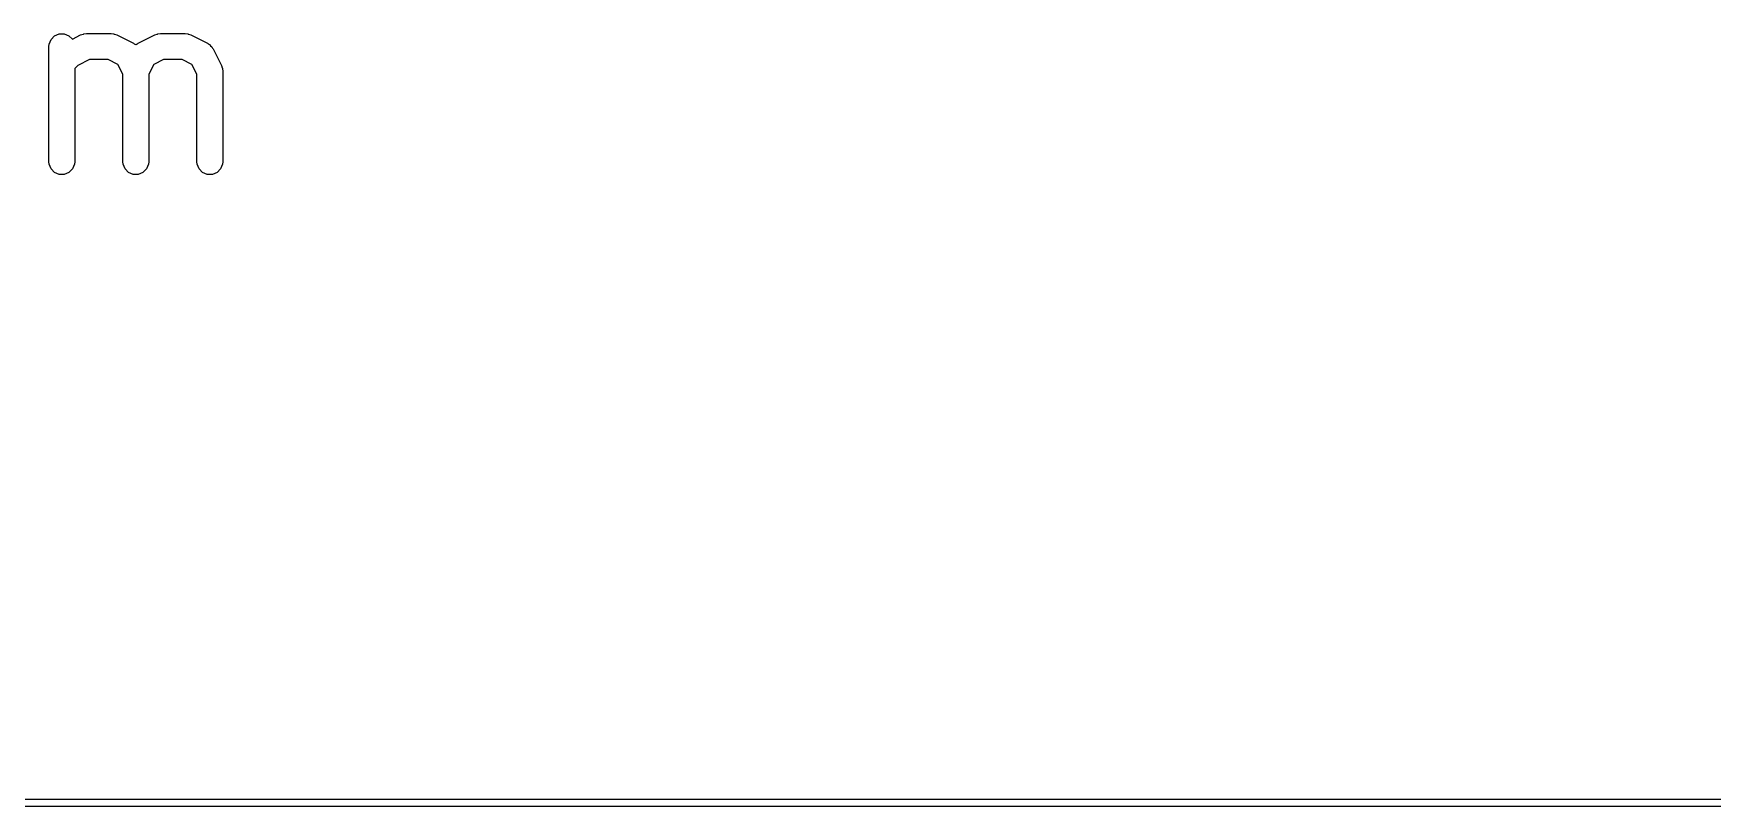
# Model space of a CAD drawing. Header units: millimetres. Extents: x 100 to 200, y -130 to -50.
# Drawn here: x 163.01 to 174.67, y -130.03 to -124.66 of the extents above; entities that cross this region are included whole.
import ezdxf

# ---------------------------------------------------------------- set-up
doc = ezdxf.new("R2010")
doc.units = ezdxf.units.MM
doc.layers.add('BLACK', color=250, linetype='CONTINUOUS')

msp = doc.modelspace()

# ---------------------------------------------------------------- linework, layer by layer
at = {"layer": 'BLACK', "linetype": 'CONTINUOUS'}
for p, q in [((163.115864, -124.728224), (163.129303, -124.695781)), ((163.129303, -124.695781), (163.154134, -124.67095)), ((163.154134, -124.67095), (163.186577, -124.657511)), ((163.186577, -124.657511), (163.221693, -124.657511)), ((163.221693, -124.657511), (163.254136, -124.67095)), ((163.254136, -124.67095), (163.277418, -124.694232)), ((163.277418, -124.694232), (163.335314, -124.665284)), ((163.335314, -124.665284), (163.351791, -124.658978)), ((163.351791, -124.658978), (163.355016, -124.658748)), ((163.355016, -124.658748), (163.358005, -124.657511)), ((163.358005, -124.657511), (163.375563, -124.655782)), ((163.375563, -124.655782), (163.546992, -124.655782)), ((163.546992, -124.655782), (163.56455, -124.657511)), ((163.56455, -124.657511), (163.567538, -124.658748)), ((163.567538, -124.658748), (163.570764, -124.658978)), ((163.570764, -124.658978), (163.587241, -124.665284)), ((163.587241, -124.665284), (163.701528, -124.722427)), ((163.735314, -124.722427), (163.8496, -124.665283)), ((163.8496, -124.665283), (163.866078, -124.658978)), ((163.866078, -124.658978), (163.869302, -124.658748)), ((163.869302, -124.658748), (163.872291, -124.657511)), ((163.872291, -124.657511), (163.889849, -124.655782)), ((163.889849, -124.655782), (164.061278, -124.655782)), ((164.061278, -124.655782), (164.078836, -124.657511)), ((164.078836, -124.657511), (164.081824, -124.658748)), ((164.081824, -124.658748), (164.08505, -124.658978)), ((164.08505, -124.658978), (164.101528, -124.665284)), ((164.101528, -124.665284), (164.215813, -124.722427)), ((163.114135, -124.745782), (163.115864, -124.728224)), ((163.114135, -125.545782), (163.114135, -124.745782)), ((163.701528, -124.722427), (163.704465, -124.724275)), ((163.704465, -124.724275), (163.705849, -124.724737)), ((163.705849, -124.724737), (163.707571, -124.726231)), ((163.707571, -124.726231), (163.716459, -124.731825)), ((163.716459, -124.731825), (163.71842, -124.734087)), ((163.71842, -124.734087), (163.720383, -124.731825)), ((163.720383, -124.731825), (163.729266, -124.726233)), ((163.729266, -124.726233), (163.730992, -124.724737)), ((163.730992, -124.724737), (163.732378, -124.724274)), ((163.732378, -124.724274), (163.735314, -124.722427)), ((164.215813, -124.722427), (164.218749, -124.724275)), ((164.218749, -124.724275), (164.220134, -124.724737)), ((164.220134, -124.724737), (164.221858, -124.726232)), ((164.221858, -124.726232), (164.230744, -124.731826)), ((164.230744, -124.731826), (164.238137, -124.740351)), ((164.238137, -124.740351), (164.246663, -124.747745)), ((164.246663, -124.747745), (164.252254, -124.756628)), ((164.252254, -124.756628), (164.253752, -124.758355)), ((164.253752, -124.758355), (164.254214, -124.759742)), ((164.254214, -124.759742), (164.256061, -124.762676)), ((164.256061, -124.762676), (164.313205, -124.876962)), ((163.31459, -124.876891), (163.294135, -124.897347)), ((163.294135, -124.897347), (163.294135, -125.545782)), ((163.396809, -124.835782), (163.31459, -124.876891)), ((163.525747, -124.835782), (163.396809, -124.835782)), ((163.594196, -124.870007), (163.525747, -124.835782)), ((163.628421, -124.938456), (163.594196, -124.870007)), ((163.842646, -124.870006), (163.808421, -124.938457)), ((163.911095, -124.835782), (163.842646, -124.870006)), ((164.040032, -124.835782), (163.911095, -124.835782)), ((164.108481, -124.870006), (164.040032, -124.835782)), ((164.142706, -124.938456), (164.108481, -124.870006)), ((164.313205, -124.876962), (164.31951, -124.89344)), ((164.31951, -124.89344), (164.319739, -124.896664)), ((164.319739, -124.896664), (164.320977, -124.899653)), ((164.320977, -124.899653), (164.322706, -124.917211)), ((164.322706, -124.917211), (164.322706, -125.545782)), ((163.628421, -125.545782), (163.628421, -124.938456)), ((163.808421, -124.938457), (163.808421, -125.545782)), ((164.142706, -125.545782), (164.142706, -124.938456)), ((163.115864, -125.56334), (163.114135, -125.545782)), ((163.129303, -125.595783), (163.115864, -125.56334)), ((163.154134, -125.620614), (163.129303, -125.595783)), ((163.186577, -125.634053), (163.154134, -125.620614)), ((163.221693, -125.634053), (163.186577, -125.634053)), ((163.254136, -125.620614), (163.221693, -125.634053)), ((163.278967, -125.595783), (163.254136, -125.620614)), ((163.292406, -125.56334), (163.278967, -125.595783)), ((163.294135, -125.545782), (163.292406, -125.56334)), ((163.63015, -125.56334), (163.628421, -125.545782)), ((163.643589, -125.595783), (163.63015, -125.56334)), ((163.66842, -125.620614), (163.643589, -125.595783)), ((163.700863, -125.634053), (163.66842, -125.620614)), ((163.735979, -125.634053), (163.700863, -125.634053)), ((163.768422, -125.620614), (163.735979, -125.634053)), ((163.793253, -125.595783), (163.768422, -125.620614)), ((163.806692, -125.56334), (163.793253, -125.595783)), ((163.808421, -125.545782), (163.806692, -125.56334)), ((164.144435, -125.56334), (164.142706, -125.545782)), ((164.157874, -125.595783), (164.144435, -125.56334)), ((164.182705, -125.620614), (164.157874, -125.595783)), ((164.215148, -125.634053), (164.182705, -125.620614)), ((164.250264, -125.634053), (164.215148, -125.634053)), ((164.282707, -125.620614), (164.250264, -125.634053)), ((164.307538, -125.595783), (164.282707, -125.620614)), ((164.320977, -125.56334), (164.307538, -125.595783)), ((164.322706, -125.545782), (164.320977, -125.56334)), ((200, -130.025), (100, -130.025)), ((100.025, -129.975), (199.975, -129.975))]:
    msp.add_line(p, q, dxfattribs=at)

doc.saveas('drawing.dxf')
